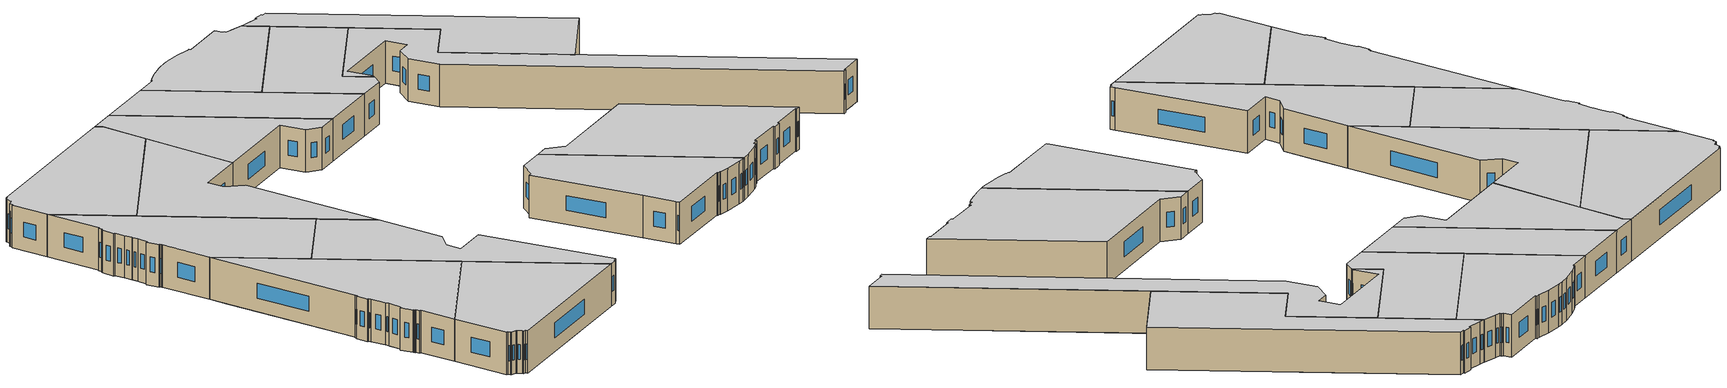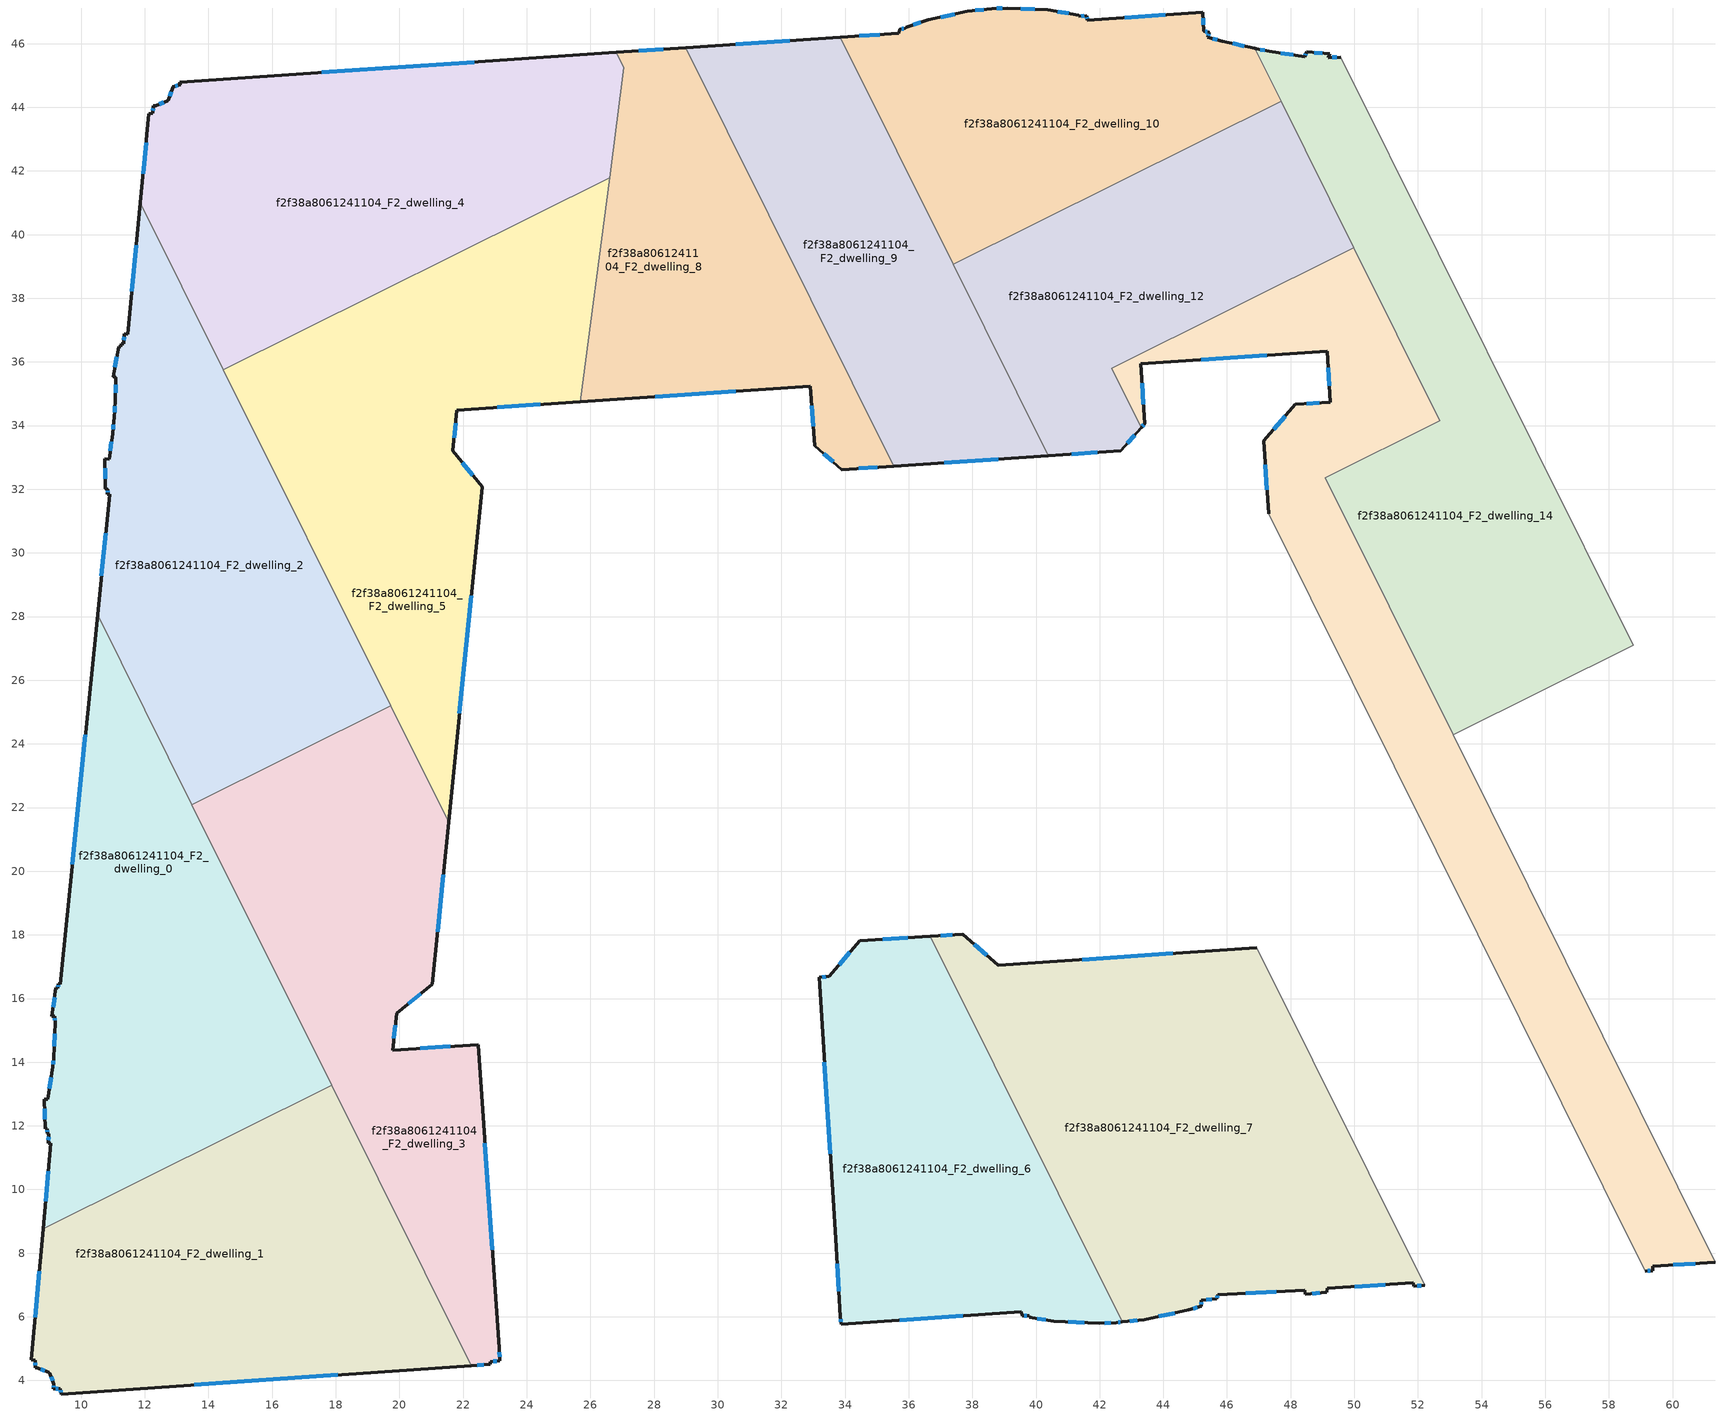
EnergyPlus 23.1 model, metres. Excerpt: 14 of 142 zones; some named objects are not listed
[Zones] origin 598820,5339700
f2f38a8061241104_F2_dwelling_0
 floor to f2f38a8061241104_F1_dwelling_2 (EU_floor_Construction): 11.16,26.76 14.98,19.07 15.69,14.91 9.1,13.79 9.11,13.85 9.14,14.13 9.18,15.26 9.17,15.43 9.08,15.44 9.2,16.33 9.27,16.32 9.29,16.46 9.34,16.45 10.37,26.63 z6
 floor to f2f38a8061241104_F1_dwelling_0 (EU_floor_Construction): 10.52,28.06 11.16,26.76 10.37,26.63 z6
 floor to f2f38a8061241104_F1_dwelling_1 (EU_floor_Construction): 15.69,14.91 16.12,12.4 8.81,8.76 9.05,11.45 8.96,11.45 8.98,11.76 8.93,11.76 8.94,11.9 8.87,11.91 8.84,12.83 8.95,12.83 9.1,13.79 z6
 floor to f2f38a8061241104_F1_dwelling_4 (EU_floor_Construction): 14.98,19.07 15.6,17.84 15.2,17.78 z6
 floor to f2f38a8061241104_F1_dwelling_5 (EU_floor_Construction): 15.6,17.84 17.87,13.27 16.12,12.4 15.2,17.78 z6
 wall outside (EU_wall_Construction): 10.52,28.06 9.34,16.45 9.29,16.46 9.27,16.32 9.2,16.33 9.08,15.44 9.17,15.43 9.18,15.26 9.14,14.13 9.11,13.85 8.95,12.83 8.84,12.83 8.87,11.91 8.94,11.9 8.93,11.76 8.98,11.76 8.96,11.45 9.05,11.45 8.81,8.76 z6:9
 wall to f2f38a8061241104_F2_dwelling_1 (EU_wall_Construction): 8.81,8.76 17.87,13.27 z6:9
 wall to f2f38a8061241104_F2_dwelling_3 (EU_wall_Construction): 17.87,13.27 13.48,22.1 z6:9
 wall to f2f38a8061241104_F2_dwelling_2 (EU_wall_Construction): 13.48,22.1 10.52,28.06 z6:9
 window (EU_Window_Construction): 8.98,11.66 8.97,11.55 / 8.94,11.86 8.93,11.81 / 8.85,12.53 8.86,12.21 / 9.06,13.52 9,13.16 / 9.13,14.04 9.12,13.94 / 9.17,14.89 9.15,14.49 / 9.18,15.38 9.18,15.31 / 9.16,16.04 9.12,15.73 / 9.28,16.42 9.28,16.37 / 10.14,24.29 9.72,20.22 / 8.97,10.57 8.88,9.63 z6.97:8.03
 ceiling to f2f38a8061241104_F3_dwelling_0 (EU_floor_Construction): 17.87,13.27 10.52,28.06 9.34,16.45 9.29,16.46 9.27,16.32 9.2,16.33 9.08,15.44 9.17,15.43 9.18,15.26 9.14,14.13 9.11,13.85 8.95,12.83 8.84,12.83 8.87,11.91 8.94,11.9 8.93,11.76 8.98,11.76 8.96,11.45 9.05,11.45 8.81,8.76 z9
f2f38a8061241104_F2_dwelling_1
 floor to f2f38a8061241104_F1_dwelling_1 (EU_floor_Construction): 16.12,12.4 17.52,4.14 9.37,3.57 9.34,3.74 9.12,3.74 9.14,3.89 9.02,4.22 8.98,4.26 8.61,4.4 8.55,4.4 8.56,4.63 8.43,4.65 8.81,8.76 z6
 floor adiabatic (EU_floor_Construction): 17.87,13.27 22.25,4.46 17.52,4.14 16.12,12.4 z6
 wall outside (EU_wall_Construction): 8.81,8.76 8.43,4.65 8.56,4.63 8.55,4.4 8.61,4.4 8.98,4.26 9.02,4.22 9.14,3.89 9.12,3.74 9.34,3.74 9.37,3.57 22.25,4.46 z6:9
 wall to f2f38a8061241104_F2_dwelling_3 (EU_wall_Construction): 22.25,4.46 17.87,13.27 z6:9
 window (EU_Window_Construction): 9.06,4.11 9.1,4 / 8.73,4.36 8.86,4.3 / 8.56,4.56 8.55,4.47 / 8.68,7.42 8.55,5.98 / 13.55,3.86 18.07,4.17 / 9.35,3.69 9.36,3.63 / 9.2,3.74 9.27,3.74 / 9.14,3.84 9.13,3.79 z6.97:8.03
 ceiling to f2f38a8061241104_F3_dwelling_1 (EU_floor_Construction): 22.25,4.46 17.87,13.27 8.81,8.76 8.43,4.65 8.56,4.63 8.55,4.4 8.61,4.4 8.98,4.26 9.02,4.22 9.14,3.89 9.12,3.74 9.34,3.74 9.37,3.57 z9
f2f38a8061241104_F2_dwelling_10
 floor to f2f38a8061241104_F1_dwelling_9 (EU_floor_Construction): 45.24,46.99 45.27,46.39 45.32,46.38 45.85,43.27 40,40.36 37,39.85 36.19,41.49 35.37,46.3 35.69,46.33 35.72,46.46 35.9,46.48 35.92,46.52 36.61,46.75 37.84,47.01 38.54,47.09 38.61,47.1 39.1,47.12 40.36,47.06 41.35,46.89 41.34,46.85 41.6,46.88 41.6,46.74 z6
 floor to f2f38a8061241104_F1_dwelling_8 (EU_floor_Construction): 35.37,46.3 36.19,41.49 33.84,46.2 z6
 floor to f2f38a8061241104_F1_dwelling_10 (EU_floor_Construction): 40,40.36 37.39,39.07 37,39.85 z6
 floor to f2f38a8061241104_F1_dwelling_12 (EU_floor_Construction): 46.88,45.85 47.7,44.19 45.85,43.27 45.32,46.38 45.44,46.36 45.4,46.2 45.84,46.08 z6
 wall outside (EU_wall_Construction): 46.88,45.85 45.84,46.08 45.4,46.2 45.44,46.36 45.27,46.39 45.24,46.99 41.6,46.74 41.6,46.88 41.34,46.85 41.35,46.89 40.36,47.06 39.1,47.12 38.61,47.1 37.84,47.01 36.61,46.75 35.92,46.52 35.9,46.48 35.72,46.46 35.69,46.33 33.84,46.2 z6:9
 wall to f2f38a8061241104_F2_dwelling_14 (EU_wall_Construction): 47.7,44.19 46.88,45.85 z6:9
 wall to f2f38a8061241104_F2_dwelling_12 (EU_wall_Construction): 37.39,39.07 47.7,44.19 z6:9
 wall to f2f38a8061241104_F2_dwelling_9 (EU_wall_Construction): 33.84,46.2 37.39,39.07 z6:9
 window (EU_Window_Construction): 35.84,46.47 35.78,46.46 / 36.38,46.67 36.14,46.59 / 37.44,46.93 37.01,46.83 / 38.36,47.07 38.09,47.04 / 38.94,47.11 38.77,47.11 / 39.95,47.08 39.51,47.1 / 41.03,46.95 40.68,47.01 / 41.52,46.87 41.43,46.86 / 41.6,46.78 41.6,46.83 / 44.06,46.91 42.78,46.82 / 45.26,46.59 45.25,46.8 / 45.38,46.37 45.32,46.38 / 45.41,46.25 45.43,46.3 / 45.7,46.12 45.55,46.16 / 46.54,45.92 46.18,46 / 35.09,46.29 34.44,46.24 z6.97:8.03
 ceiling to f2f38a8061241104_F3_dwelling_10 (EU_floor_Construction): 47.7,44.19 46.88,45.85 45.84,46.08 45.4,46.2 45.44,46.36 45.27,46.39 45.24,46.99 41.6,46.74 41.6,46.88 41.34,46.85 41.35,46.89 40.36,47.06 39.1,47.12 38.61,47.1 37.84,47.01 36.61,46.75 35.92,46.52 35.9,46.48 35.72,46.46 35.69,46.33 33.84,46.2 37.39,39.07 z9
f2f38a8061241104_F2_dwelling_12
 floor to f2f38a8061241104_F1_dwelling_10 (EU_floor_Construction): 46.16,41.41 46.75,37.97 42.38,35.8 43.3,33.93 42.67,33.21 40.38,33.05 37.39,39.07 40,40.36 z6
 floor to f2f38a8061241104_F1_dwelling_9 (EU_floor_Construction): 45.85,43.27 46.16,41.41 40,40.36 z6
 floor to f2f38a8061241104_F1_dwelling_12 (EU_floor_Construction): 47.7,44.19 49.99,39.59 46.75,37.97 45.85,43.27 z6
 wall outside (EU_wall_Construction): 40.38,33.05 42.67,33.21 43.3,33.93 z6:9
 wall to f2f38a8061241104_F2_dwelling_13 (EU_wall_Construction): 43.3,33.93 42.38,35.8 49.99,39.59 z6:9
 wall to f2f38a8061241104_F2_dwelling_14 (EU_wall_Construction): 49.99,39.59 47.7,44.19 z6:9
 wall to f2f38a8061241104_F2_dwelling_9 (EU_wall_Construction): 37.39,39.07 40.38,33.05 z6:9
 window (EU_Window_Construction): 42.87,33.44 43.1,33.7 / 41.12,33.11 41.93,33.16 z6.97:8.03
 ceiling to f2f38a8061241104_F3_dwelling_12 (EU_floor_Construction): 49.99,39.59 47.7,44.19 37.39,39.07 40.38,33.05 42.67,33.21 43.3,33.93 42.38,35.8 z9
f2f38a8061241104_F2_dwelling_13
 floor to f2f38a8061241104_F1_dwelling_15 (EU_floor_Construction): 53.64,23.2 60.2,10.01 60.6,7.67 59.38,7.59 59.38,7.45 59.14,7.44 54.86,16.06 z6
 floor to f2f38a8061241104_F1_dwelling_10 (EU_floor_Construction): 46.75,37.97 47.05,36.19 43.29,35.94 43.41,34.06 43.3,33.93 42.38,35.8 z6
 floor to f2f38a8061241104_F1_dwelling_18 (EU_floor_Construction): 60.2,10.01 61.34,7.72 60.6,7.67 z6
 floor to f2f38a8061241104_F1_dwelling_14 (EU_floor_Construction): 51.93,35.69 52.69,34.15 49.09,32.36 52.13,26.24 49.97,25.87 47.31,31.24 47.15,33.52 48.15,34.66 49.25,34.73 49.22,35.23 z6
 floor to f2f38a8061241104_F1_dwelling_11 (EU_floor_Construction): 52.13,26.24 53.64,23.2 54.86,16.06 49.97,25.87 z6
 floor to f2f38a8061241104_F1_dwelling_12 (EU_floor_Construction): 49.99,39.59 51.93,35.69 49.22,35.23 49.14,36.33 47.05,36.19 46.75,37.97 z6
 wall outside (EU_wall_Construction): 59.14,7.44 59.38,7.45 59.38,7.59 61.34,7.71 / 43.3,33.93 43.41,34.06 43.29,35.94 49.14,36.33 49.25,34.73 48.15,34.66 47.15,33.52 47.31,31.24 z6:9
 wall to f2f38a8061241104_F2_dwelling_11 (EU_wall_Construction): 47.31,31.24 59.14,7.44 z6:9
 wall to f2f38a8061241104_F2_dwelling_14 (EU_wall_Construction): 53.1,24.29 49.09,32.36 52.69,34.15 49.99,39.59 z6:9
 wall to f2f38a8061241104_F2_dwelling_15 (EU_wall_Construction): 61.34,7.71 53.1,24.29 z6:9
 window (EU_Window_Construction): 60.02,7.63 60.71,7.67 / 59.22,7.44 59.3,7.45 / 47.2,32.78 47.26,31.98 / 47.83,34.29 47.48,33.89 / 48.89,34.71 48.51,34.69 / 49.18,35.81 49.22,35.25 / 45.19,36.07 47.24,36.2 / 43.37,34.67 43.33,35.33 / 43.34,33.98 43.38,34.02 z6.97:8.03
 ceiling to f2f38a8061241104_F3_dwelling_13 (EU_floor_Construction): 61.34,7.71 49.09,32.36 52.69,34.15 49.99,39.59 42.38,35.8 43.3,33.93 43.41,34.06 43.29,35.94 49.14,36.33 49.25,34.73 48.15,34.66 47.15,33.52 47.31,31.24 59.14,7.44 59.38,7.45 59.38,7.59 z9
f2f38a8061241104_F2_dwelling_14
 floor to f2f38a8061241104_F1_dwelling_14 (EU_floor_Construction): 54.3,36.09 56.53,31.59 57.32,26.97 53.12,26.26 53.1,26.4 52.13,26.24 49.09,32.36 52.69,34.15 51.93,35.69 z6
 floor to f2f38a8061241104_F1_dwelling_11 (EU_floor_Construction): 53.1,26.4 53.12,26.26 53.43,24.45 53.1,24.29 52.13,26.24 z6
 floor to f2f38a8061241104_F1_dwelling_12 (EU_floor_Construction): 49.58,45.58 54.3,36.09 51.93,35.69 46.88,45.85 46.91,45.84 47.32,45.76 48.44,45.59 48.5,45.74 49.23,45.68 49.18,45.56 z6
 floor to f2f38a8061241104_F1_dwelling_15 (EU_floor_Construction): 57.32,26.97 57.41,26.43 53.43,24.45 53.12,26.26 z6
 floor to f2f38a8061241104_F1_dwelling_17 (EU_floor_Construction): 58.57,27.5 58.77,27.1 57.41,26.43 57.27,27.28 z6
 floor to f2f38a8061241104_F1_dwelling_16 (EU_floor_Construction): 56.53,31.59 58.57,27.5 57.27,27.28 z6
 wall outside (EU_wall_Construction): 49.58,45.58 49.18,45.56 49.23,45.68 48.5,45.74 48.44,45.59 47.32,45.76 46.91,45.84 46.88,45.85 z6:9
 wall to f2f38a8061241104_F2_dwelling_15 (EU_wall_Construction): 53.1,24.29 58.77,27.1 z6:9
 wall to f2f38a8061241104_F2_dwelling_16 (EU_wall_Construction): 58.77,27.1 49.58,45.58 z6:9
 window (EU_Window_Construction): 47.19,45.79 47.05,45.81 / 48.08,45.64 47.69,45.71 / 48.48,45.69 48.46,45.64 / 48.99,45.7 48.74,45.72 / 49.45,45.57 49.31,45.57 z6.97:8.03
 ceiling to f2f38a8061241104_F3_dwelling_14 (EU_floor_Construction): 58.77,27.1 49.58,45.58 49.18,45.56 49.23,45.68 48.5,45.74 48.44,45.59 47.32,45.76 46.91,45.84 46.88,45.85 52.69,34.15 49.09,32.36 53.1,24.29 z9
f2f38a8061241104_F2_dwelling_2
 floor to f2f38a8061241104_F1_dwelling_0 (EU_floor_Construction): 11.86,41 17.33,29.99 17.69,27.88 11.16,26.76 10.52,28.06 10.9,31.84 10.83,31.85 10.83,32.01 10.76,32.01 10.75,32.96 10.88,32.95 10.99,33.75 11.04,34.23 11.07,34.79 11.09,35.52 11,35.53 11.19,36.47 11.24,36.47 11.25,36.57 11.33,36.57 11.36,36.88 11.47,36.88 z6
 floor to f2f38a8061241104_F1_dwelling_2 (EU_floor_Construction): 17.69,27.88 18.27,24.48 13.48,22.1 11.16,26.76 z6
 floor to f2f38a8061241104_F1_dwelling_4 (EU_floor_Construction): 17.33,29.99 19.72,25.2 18.27,24.48 z6
 wall outside (EU_wall_Construction): 11.86,41 11.47,36.88 11.36,36.88 11.33,36.57 11.25,36.57 11.24,36.47 11.19,36.47 11,35.53 11.09,35.52 11.07,34.79 11.04,34.23 11.03,34.15 10.99,33.75 10.88,32.95 10.75,32.96 10.76,32.01 10.83,32.01 10.83,31.85 10.9,31.84 10.52,28.06 z6:9
 wall to f2f38a8061241104_F2_dwelling_3 (EU_wall_Construction): 13.48,22.09 19.72,25.2 z6:9
 wall to f2f38a8061241104_F2_dwelling_5 (EU_wall_Construction): 19.72,25.2 14.47,35.75 z6:9
 wall to f2f38a8061241104_F2_dwelling_4 (EU_wall_Construction): 14.47,35.75 11.86,41 z6:9
 window (EU_Window_Construction): 10.83,31.95 10.83,31.9 / 10.75,32.66 10.76,32.32 / 10.95,33.49 10.91,33.21 / 11.02,34.02 11,33.88 / 11.06,34.61 11.05,34.41 / 11.09,35.28 11.08,35.03 / 11.13,36.16 11.06,35.83 / 11.35,36.78 11.34,36.67 / 11.73,39.66 11.6,38.21 / 10.77,30.61 10.64,29.29 z6.97:8.03
 ceiling to f2f38a8061241104_F3_dwelling_2 (EU_floor_Construction): 19.72,25.2 11.86,41 11.47,36.88 11.36,36.88 11.33,36.57 11.25,36.57 11.24,36.47 11.19,36.47 11,35.53 11.09,35.52 11.07,34.79 11.04,34.23 11.03,34.15 10.99,33.75 10.88,32.95 10.75,32.96 10.76,32.01 10.83,32.01 10.83,31.85 10.9,31.84 10.52,28.06 13.48,22.09 z9
f2f38a8061241104_F2_dwelling_3
 floor to f2f38a8061241104_F1_dwelling_5 (EU_floor_Construction): 21.27,18.8 21.03,16.46 19.91,15.54 19.79,14.37 22.47,14.55 23.13,5.01 23.15,4.62 22.85,4.59 22.85,4.5 22.25,4.46 15.6,17.84 z6
 floor to f2f38a8061241104_F1_dwelling_4 (EU_floor_Construction): 19.72,25.2 21.54,21.53 21.27,18.8 15.6,17.84 14.98,19.07 14.62,21.2 18.71,21.89 18.27,24.48 z6
 floor to f2f38a8061241104_F1_dwelling_2 (EU_floor_Construction): 18.27,24.48 18.71,21.89 14.62,21.2 14.98,19.07 13.48,22.1 z6
 wall outside (EU_wall_Construction): 22.25,4.46 22.85,4.5 22.85,4.59 23.15,4.62 23.13,5.01 22.47,14.55 19.79,14.37 19.91,15.54 21.03,16.46 21.54,21.53 z6:9
 wall to f2f38a8061241104_F2_dwelling_5 (EU_wall_Construction): 21.54,21.53 19.72,25.2 z6:9
 window (EU_Window_Construction): 22.44,4.48 22.65,4.49 / 21.2,18.1 21.38,19.88 / 20.27,15.83 20.67,16.16 / 19.83,14.75 19.87,15.16 / 21.6,14.49 20.66,14.43 / 22.92,8.11 22.69,11.45 / 23.15,4.75 23.14,4.88 / 22.95,4.6 23.06,4.61 z6.97:8.03
 ceiling to f2f38a8061241104_F3_dwelling_3 (EU_floor_Construction): 23.15,4.62 23.13,5.01 22.47,14.55 19.79,14.37 19.91,15.54 21.03,16.46 21.54,21.53 19.72,25.2 13.48,22.09 22.25,4.46 22.85,4.5 22.85,4.59 z9
f2f38a8061241104_F2_dwelling_4
 floor to f2f38a8061241104_F1_dwelling_3 (EU_floor_Construction): 21.96,45.39 22.89,39.94 16.21,36.61 14.8,44.91 z6
 floor to f2f38a8061241104_F1_dwelling_0 (EU_floor_Construction): 14.8,44.91 16.21,36.61 14.47,35.75 11.86,41 12.13,43.8 12.25,43.82 12.26,44.05 12.34,44.04 12.72,44.2 12.73,44.21 12.83,44.48 12.89,44.61 12.88,44.65 13.11,44.7 13.1,44.79 z6
 floor to f2f38a8061241104_F1_dwelling_6 (EU_floor_Construction): 26.81,45.72 27.05,45.24 26.6,41.78 22.89,39.94 21.96,45.39 z6
 wall outside (EU_wall_Construction): 26.81,45.72 13.1,44.79 13.11,44.7 12.88,44.65 12.89,44.61 12.73,44.21 12.72,44.2 12.34,44.04 12.26,44.05 12.25,43.82 12.13,43.8 11.86,41 z6:9
 wall to f2f38a8061241104_F2_dwelling_8 (EU_wall_Construction): 26.6,41.78 27.05,45.24 26.81,45.72 z6:9
 wall to f2f38a8061241104_F2_dwelling_5 (EU_wall_Construction): 14.47,35.75 26.6,41.78 z6:9
 window (EU_Window_Construction): 12.04,42.89 11.95,41.91 / 12.26,43.97 12.25,43.89 / 12.59,44.15 12.46,44.1 / 12.83,44.48 12.78,44.34 / 13.04,44.69 12.96,44.67 / 22.36,45.42 17.55,45.1 z6.97:8.03
 ceiling to f2f38a8061241104_F3_dwelling_4 (EU_floor_Construction): 26.6,41.78 27.05,45.24 26.81,45.72 13.1,44.79 13.11,44.7 12.88,44.65 12.89,44.61 12.73,44.21 12.72,44.2 12.34,44.04 12.26,44.05 12.25,43.82 12.13,43.8 11.86,41 14.47,35.75 z9
f2f38a8061241104_F2_dwelling_5
 floor to f2f38a8061241104_F1_dwelling_4 (EU_floor_Construction): 21.7,33.18 22.6,32.08 21.54,21.53 17.33,30 16.93,32.37 z6
 floor to f2f38a8061241104_F1_dwelling_3 (EU_floor_Construction): 22.89,39.94 23.79,34.62 21.81,34.49 21.68,33.2 21.7,33.18 16.93,32.37 16.21,36.61 z6
 floor to f2f38a8061241104_F1_dwelling_0 (EU_floor_Construction): 16.21,36.61 17.33,30 14.47,35.75 z6
 floor to f2f38a8061241104_F1_dwelling_6 (EU_floor_Construction): 26.6,41.78 25.69,34.75 23.79,34.62 22.89,39.94 z6
 wall outside (EU_wall_Construction): 21.54,21.53 22.6,32.08 21.68,33.2 21.81,34.49 25.69,34.75 z6:9
 wall to f2f38a8061241104_F2_dwelling_8 (EU_wall_Construction): 25.69,34.75 26.6,41.78 z6:9
 window (EU_Window_Construction): 21.72,33.62 21.77,34.07 / 22.3,32.45 21.98,32.84 / 21.89,24.96 22.26,28.65 / 23.07,34.57 24.43,34.66 z6.97:8.03
 ceiling to f2f38a8061241104_F3_dwelling_5 (EU_floor_Construction): 21.54,21.53 22.6,32.08 21.68,33.2 21.81,34.49 25.69,34.75 26.6,41.78 14.47,35.75 z9
f2f38a8061241104_F2_dwelling_6
 floor to f2f38a8061241104_F1_dwelling_7 (EU_floor_Construction): 36.68,17.96 42.71,5.84 42.52,5.82 41.98,5.79 40.56,5.86 39.8,5.98 39.78,6.04 39.56,6.04 39.54,6.15 33.88,5.76 33.85,6.01 33.7,8.46 33.19,16.67 33.5,16.69 34.47,17.81 z6
 wall outside (EU_wall_Construction): 36.68,17.96 34.47,17.81 33.5,16.69 33.19,16.67 33.7,8.46 33.85,6.01 33.88,5.76 39.54,6.15 39.56,6.04 39.78,6.04 39.8,5.98 40.56,5.86 41.98,5.79 42.52,5.82 42.71,5.84 z6:9
 wall to f2f38a8061241104_F2_dwelling_7 (EU_wall_Construction): 42.71,5.84 36.68,17.96 z6:9
 window (EU_Window_Construction): 39.63,6.04 39.71,6.04 / 35.72,5.89 37.7,6.03 / 33.86,5.93 33.87,5.84 / 33.75,7.66 33.8,6.8 / 33.35,14 33.53,11.12 / 33.4,16.68 33.29,16.67 / 34.15,17.45 33.81,17.05 / 35.96,17.91 35.19,17.86 / 42.58,5.82 42.65,5.83 / 42.16,5.8 42.34,5.81 / 41.02,5.84 41.52,5.82 / 40.04,5.94 40.31,5.9 z6.97:8.03
 ceiling to f2f38a8061241104_F3_dwelling_6 (EU_floor_Construction): 42.71,5.84 36.68,17.96 34.47,17.81 33.5,16.69 33.19,16.67 33.7,8.46 33.85,6.01 33.88,5.76 39.54,6.15 39.56,6.04 39.78,6.04 39.8,5.98 40.56,5.86 41.98,5.79 42.52,5.82 z9
f2f38a8061241104_F2_dwelling_7
 floor to f2f38a8061241104_F1_dwelling_13 (EU_floor_Construction): 48.34,14.77 52.22,6.98 51.87,6.97 51.84,7.07 49.14,6.89 49.14,6.76 48.85,6.74 47.51,14.63 z6
 floor to f2f38a8061241104_F1_dwelling_11 (EU_floor_Construction): 47.04,17.39 48.34,14.77 47.51,14.63 z6
 floor to f2f38a8061241104_F1_dwelling_7 (EU_floor_Construction): 47.04,17.39 48.85,6.74 48.46,6.71 48.44,6.83 45.7,6.7 45.68,6.56 45.2,6.52 45.2,6.34 44.81,6.22 43.41,5.91 42.71,5.84 36.68,17.96 37.69,18.03 38.81,17.04 46.94,17.59 z6
 wall outside (EU_wall_Construction): 42.71,5.84 43.41,5.91 44.81,6.22 45.2,6.34 45.2,6.52 45.68,6.56 45.7,6.7 48.44,6.83 48.46,6.71 49.14,6.76 49.14,6.89 51.84,7.07 51.87,6.97 52.22,6.98 / 46.94,17.59 38.81,17.04 37.69,18.03 36.68,17.96 z6:9
 wall to f2f38a8061241104_F2_dwelling_11 (EU_wall_Construction): 52.22,6.98 46.94,17.59 z6:9
 window (EU_Window_Construction): 42.94,5.86 43.18,5.89 / 37.37,18 37.01,17.98 / 38.45,17.36 38.06,17.71 / 44.3,17.42 41.45,17.22 / 51.98,6.97 52.1,6.98 / 50.02,6.95 50.97,7.01 / 48.68,6.73 48.92,6.75 / 46.59,6.74 47.55,6.79 / 45.69,6.61 45.7,6.65 / 45.35,6.53 45.52,6.55 / 45.2,6.4 45.2,6.46 / 44.93,6.26 45.07,6.3 / 43.86,6.01 44.35,6.12 z6.97:8.03
 ceiling to f2f38a8061241104_F3_dwelling_7 (EU_floor_Construction): 52.22,6.98 46.94,17.59 38.81,17.04 37.69,18.03 36.68,17.96 42.71,5.84 43.41,5.91 44.81,6.22 45.2,6.34 45.2,6.52 45.68,6.56 45.7,6.7 48.44,6.83 48.46,6.71 49.14,6.76 49.14,6.89 51.84,7.07 51.87,6.97 z9
f2f38a8061241104_F2_dwelling_8
 floor to f2f38a8061241104_F1_dwelling_6 (EU_floor_Construction): 29,45.87 30.26,43.34 29.6,39.9 30.42,35.07 25.69,34.75 27.05,45.24 26.81,45.72 z6
 floor to f2f38a8061241104_F1_dwelling_8 (EU_floor_Construction): 30.26,43.34 35.54,32.73 33.9,32.62 33.05,33.36 32.91,35.24 30.42,35.07 29.6,39.9 z6
 wall outside (EU_wall_Construction): 29,45.87 26.81,45.72 / 25.69,34.75 32.91,35.24 33.05,33.36 33.9,32.62 35.54,32.73 z6:9
 wall to f2f38a8061241104_F2_dwelling_9 (EU_wall_Construction): 35.54,32.73 29,45.87 z6:9
 window (EU_Window_Construction): 28.29,45.82 27.52,45.77 / 34.43,32.65 35,32.69 / 33.32,33.12 33.62,32.86 / 32.96,34.63 33,33.97 / 28.03,34.91 30.57,35.08 z6.97:8.03
 ceiling to f2f38a8061241104_F3_dwelling_8 (EU_floor_Construction): 35.54,32.73 29,45.87 26.81,45.72 27.05,45.24 25.69,34.75 32.91,35.24 33.05,33.36 33.9,32.62 z9
f2f38a8061241104_F2_dwelling_9
 floor to f2f38a8061241104_F1_dwelling_8 (EU_floor_Construction): 33.84,46.2 36.19,41.49 37.65,32.87 35.54,32.73 30.26,43.34 30.76,45.99 z6
 floor to f2f38a8061241104_F1_dwelling_10 (EU_floor_Construction): 37,39.85 40.38,33.05 37.65,32.87 36.48,39.76 z6
 floor to f2f38a8061241104_F1_dwelling_9 (EU_floor_Construction): 36.19,41.49 37,39.85 36.48,39.76 z6
 floor to f2f38a8061241104_F1_dwelling_6 (EU_floor_Construction): 30.76,45.99 30.26,43.34 29,45.87 z6
 wall outside (EU_wall_Construction): 35.54,32.73 40.38,33.05 / 33.84,46.2 29,45.87 z6:9
 window (EU_Window_Construction): 37.11,32.83 38.81,32.95 / 32.27,46.09 30.57,45.98 z6.97:8.03
 ceiling to f2f38a8061241104_F3_dwelling_9 (EU_floor_Construction): 40.38,33.05 33.84,46.2 29,45.87 35.54,32.73 z9
[Building]
EU S2 Campaign: North Axis=0; Terrain=City; Solar Distribution=FullExterior
[Site:Location]
Vienna: Latitude=48; Longitude=16.5; Time Zone=1; Elevation=183
[SizingPeriod:WeatherFileDays]
AnnualSizingPeriod: Begin Month=1; Begin Day of Month=1; End Month=12; End Day of Month=31; Day of Week for Start Day=Monday; Use Weather File Daylight Saving Period=No; Use Weather File Rain and Snow Indicators=No
[MATERIAL]
EU_InternalMass_Material: Roughness=MediumRough; Thickness=0.1; Conductivity=1; Density=1800; Specific Heat=900; Thermal Absorptance=0.9; Solar Absorptance=0.7; Visible Absorptance=0.7
[MATERIAL:NOMASS] Roughness=MediumRough; Thermal Absorptance=0.9; Solar Absorptance=0.7; Visible Absorptance=0.7
Name | Thermal Resistance
EU_wall_NoMass | 0.564444
EU_floor_NoMass | 1.12889
[WINDOWMATERIAL:SIMPLEGLAZINGSYSTEM]
EU_Window_SimpleGlazing: UFactor=2.0374; Solar Heat Gain Coefficient=0.65; Visible Transmittance=0.65
[CONSTRUCTION]
EU_wall_Construction: EU_wall_NoMass
EU_floor_Construction: EU_floor_NoMass
EU_Window_Construction: EU_Window_SimpleGlazing
EU_InternalMass_Construction: EU_InternalMass_Material
[ZONE] Type=1; Multiplier=1; Ceiling Height=autocalculate; Floor Area=autocalculate; Part of Total Floor Area=Yes
Name | Volume
f2f38a8061241104_F2_dwelling_0 | 256.46
f2f38a8061241104_F2_dwelling_1 | 256.455
f2f38a8061241104_F2_dwelling_10 | 196.417
f2f38a8061241104_F2_dwelling_12 | 196.399
f2f38a8061241104_F2_dwelling_13 | 260.265
f2f38a8061241104_F2_dwelling_14 | 256.134
f2f38a8061241104_F2_dwelling_2 | 256.425
f2f38a8061241104_F2_dwelling_3 | 256.439
f2f38a8061241104_F2_dwelling_4 | 287.402
f2f38a8061241104_F2_dwelling_5 | 287.377
f2f38a8061241104_F2_dwelling_6 | 219.726
f2f38a8061241104_F2_dwelling_7 | 325.854
f2f38a8061241104_F2_dwelling_8 | 185.098
f2f38a8061241104_F2_dwelling_9 | 197.536
[INTERNALMASS] Construction=EU_InternalMass_Construction
Name | Zone or ZoneList | Surface Area
f2f38a8061241104_F2_dwelling_0_EU_InternalMass | f2f38a8061241104_F2_dwelling_0 | 85.4842
f2f38a8061241104_F2_dwelling_1_EU_InternalMass | f2f38a8061241104_F2_dwelling_1 | 85.487
f2f38a8061241104_F2_dwelling_2_EU_InternalMass | f2f38a8061241104_F2_dwelling_2 | 85.4736
f2f38a8061241104_F2_dwelling_3_EU_InternalMass | f2f38a8061241104_F2_dwelling_3 | 85.4795
f2f38a8061241104_F2_dwelling_4_EU_InternalMass | f2f38a8061241104_F2_dwelling_4 | 95.8028
f2f38a8061241104_F2_dwelling_5_EU_InternalMass | f2f38a8061241104_F2_dwelling_5 | 95.7906
f2f38a8061241104_F2_dwelling_6_EU_InternalMass | f2f38a8061241104_F2_dwelling_6 | 73.2416
f2f38a8061241104_F2_dwelling_7_EU_InternalMass | f2f38a8061241104_F2_dwelling_7 | 108.622
f2f38a8061241104_F2_dwelling_8_EU_InternalMass | f2f38a8061241104_F2_dwelling_8 | 61.705
f2f38a8061241104_F2_dwelling_9_EU_InternalMass | f2f38a8061241104_F2_dwelling_9 | 65.8408
f2f38a8061241104_F2_dwelling_10_EU_InternalMass | f2f38a8061241104_F2_dwelling_10 | 65.4724
f2f38a8061241104_F2_dwelling_12_EU_InternalMass | f2f38a8061241104_F2_dwelling_12 | 65.4661
f2f38a8061241104_F2_dwelling_13_EU_InternalMass | f2f38a8061241104_F2_dwelling_13 | 86.7648
f2f38a8061241104_F2_dwelling_14_EU_InternalMass | f2f38a8061241104_F2_dwelling_14 | 85.3781
[OTHEREQUIPMENT] Fuel Type=Electricity; Design Level Calculation Method=Watts/Area; Power per Zone Floor Area=1; Fraction Latent=0; Fraction Radiant=0; Fraction Lost=0; Carbon Dioxide Generation Rate=0; EndUse Subcategory=EU_Step8_InternalGains
Name | Zone or ZoneList or Space or SpaceList | Schedule
EU_Step8_InternalGain_f2f38a8061241104_F2_dwelling_0_f000 | f2f38a8061241104_F2_dwelling_0 | EU_Step8_GainSchedule_f2f38a8061241104_F2_dwelling_0_f000
EU_Step8_InternalGain_f2f38a8061241104_F2_dwelling_1_f000 | f2f38a8061241104_F2_dwelling_1 | EU_Step8_GainSchedule_f2f38a8061241104_F2_dwelling_1_f000
EU_Step8_InternalGain_f2f38a8061241104_F2_dwelling_2_f000 | f2f38a8061241104_F2_dwelling_2 | EU_Step8_GainSchedule_f2f38a8061241104_F2_dwelling_2_f000
EU_Step8_InternalGain_f2f38a8061241104_F2_dwelling_3_f000 | f2f38a8061241104_F2_dwelling_3 | EU_Step8_GainSchedule_f2f38a8061241104_F2_dwelling_3_f000
EU_Step8_InternalGain_f2f38a8061241104_F2_dwelling_4_f000 | f2f38a8061241104_F2_dwelling_4 | EU_Step8_GainSchedule_f2f38a8061241104_F2_dwelling_4_f000
EU_Step8_InternalGain_f2f38a8061241104_F2_dwelling_5_f000 | f2f38a8061241104_F2_dwelling_5 | EU_Step8_GainSchedule_f2f38a8061241104_F2_dwelling_5_f000
EU_Step8_InternalGain_f2f38a8061241104_F2_dwelling_6_f000 | f2f38a8061241104_F2_dwelling_6 | EU_Step8_GainSchedule_f2f38a8061241104_F2_dwelling_6_f000
EU_Step8_InternalGain_f2f38a8061241104_F2_dwelling_7_f000 | f2f38a8061241104_F2_dwelling_7 | EU_Step8_GainSchedule_f2f38a8061241104_F2_dwelling_7_f000
EU_Step8_InternalGain_f2f38a8061241104_F2_dwelling_8_f000 | f2f38a8061241104_F2_dwelling_8 | EU_Step8_GainSchedule_f2f38a8061241104_F2_dwelling_8_f000
EU_Step8_InternalGain_f2f38a8061241104_F2_dwelling_9_f000 | f2f38a8061241104_F2_dwelling_9 | EU_Step8_GainSchedule_f2f38a8061241104_F2_dwelling_9_f000
EU_Step8_InternalGain_f2f38a8061241104_F2_dwelling_10_f000 | f2f38a8061241104_F2_dwelling_10 | EU_Step8_GainSchedule_f2f38a8061241104_F2_dwelling_10_f000
EU_Step8_InternalGain_f2f38a8061241104_F2_dwelling_12_f000 | f2f38a8061241104_F2_dwelling_12 | EU_Step8_GainSchedule_f2f38a8061241104_F2_dwelling_12_f000
EU_Step8_InternalGain_f2f38a8061241104_F2_dwelling_13_f000 | f2f38a8061241104_F2_dwelling_13 | EU_Step8_GainSchedule_f2f38a8061241104_F2_dwelling_13_f000
EU_Step8_InternalGain_f2f38a8061241104_F2_dwelling_14_f000 | f2f38a8061241104_F2_dwelling_14 | EU_Step8_GainSchedule_f2f38a8061241104_F2_dwelling_14_f000
[ZONEVENTILATION:DESIGNFLOWRATE] Schedule=EU_AlwaysOn; Design Flow Rate Calculation Method=AirChanges/Hour; Air Changes per Hour=0.531496; Ventilation Type=Natural; Fan Pressure Rise=0; Fan Total Efficiency=1; Constant Term Coefficient=1; Temperature Term Coefficient=0; Velocity Term Coefficient=0; Velocity Squared Term Coefficient=0; Minimum Indoor Temperature=-100; Maximum Indoor Temperature=100; Delta Temperature=-100; Minimum Outdoor Temperature=-100; Maximum Outdoor Temperature=100; Maximum Wind Speed=40
Name | Zone or ZoneList or Space or SpaceList
EU_ConstantAir_f2f38a8061241104_F2_dwelling_0 | f2f38a8061241104_F2_dwelling_0
EU_ConstantAir_f2f38a8061241104_F2_dwelling_1 | f2f38a8061241104_F2_dwelling_1
EU_ConstantAir_f2f38a8061241104_F2_dwelling_2 | f2f38a8061241104_F2_dwelling_2
EU_ConstantAir_f2f38a8061241104_F2_dwelling_3 | f2f38a8061241104_F2_dwelling_3
EU_ConstantAir_f2f38a8061241104_F2_dwelling_4 | f2f38a8061241104_F2_dwelling_4
EU_ConstantAir_f2f38a8061241104_F2_dwelling_5 | f2f38a8061241104_F2_dwelling_5
EU_ConstantAir_f2f38a8061241104_F2_dwelling_6 | f2f38a8061241104_F2_dwelling_6
EU_ConstantAir_f2f38a8061241104_F2_dwelling_7 | f2f38a8061241104_F2_dwelling_7
EU_ConstantAir_f2f38a8061241104_F2_dwelling_8 | f2f38a8061241104_F2_dwelling_8
EU_ConstantAir_f2f38a8061241104_F2_dwelling_9 | f2f38a8061241104_F2_dwelling_9
EU_ConstantAir_f2f38a8061241104_F2_dwelling_10 | f2f38a8061241104_F2_dwelling_10
EU_ConstantAir_f2f38a8061241104_F2_dwelling_12 | f2f38a8061241104_F2_dwelling_12
EU_ConstantAir_f2f38a8061241104_F2_dwelling_13 | f2f38a8061241104_F2_dwelling_13
EU_ConstantAir_f2f38a8061241104_F2_dwelling_14 | f2f38a8061241104_F2_dwelling_14
[HVACTEMPLATE:ZONE:IDEALLOADSAIRSYSTEM] System Availability Schedule=EU_AlwaysOn; Maximum Heating Supply Air Temperature=50; Minimum Cooling Supply Air Temperature=13; Maximum Heating Supply Air Humidity Ratio=0.0156; Minimum Cooling Supply Air Humidity Ratio=0.0077; Heating Limit=NoLimit; Cooling Limit=NoLimit; Heating Availability Schedule=EU_AlwaysOn; Cooling Availability Schedule=EU_CoolingOff; Dehumidification Control Type=ConstantSensibleHeatRatio; Cooling Sensible Heat Ratio=0.7; Dehumidification Setpoint=60; Humidification Control Type=None; Humidification Setpoint=30; Outdoor Air Method=None; Outdoor Air Flow Rate per Person=0.00944; Outdoor Air Flow Rate per Zone Floor Area=0; Outdoor Air Flow Rate per Zone=0; Demand Controlled Ventilation Type=None; Outdoor Air Economizer Type=NoEconomizer; Heat Recovery Type=None; Sensible Heat Recovery Effectiveness=0.7; Latent Heat Recovery Effectiveness=0.65
Name | Template Thermostat
f2f38a8061241104_F2_dwelling_0 | EU_HeatOnly_f2f38a8061241104_F2_dwelling_0
f2f38a8061241104_F2_dwelling_1 | EU_HeatOnly_f2f38a8061241104_F2_dwelling_1
f2f38a8061241104_F2_dwelling_2 | EU_HeatOnly_f2f38a8061241104_F2_dwelling_2
f2f38a8061241104_F2_dwelling_3 | EU_HeatOnly_f2f38a8061241104_F2_dwelling_3
f2f38a8061241104_F2_dwelling_4 | EU_HeatOnly_f2f38a8061241104_F2_dwelling_4
f2f38a8061241104_F2_dwelling_5 | EU_HeatOnly_f2f38a8061241104_F2_dwelling_5
f2f38a8061241104_F2_dwelling_6 | EU_HeatOnly_f2f38a8061241104_F2_dwelling_6
f2f38a8061241104_F2_dwelling_7 | EU_HeatOnly_f2f38a8061241104_F2_dwelling_7
f2f38a8061241104_F2_dwelling_8 | EU_HeatOnly_f2f38a8061241104_F2_dwelling_8
f2f38a8061241104_F2_dwelling_9 | EU_HeatOnly_f2f38a8061241104_F2_dwelling_9
f2f38a8061241104_F2_dwelling_10 | EU_HeatOnly_f2f38a8061241104_F2_dwelling_10
f2f38a8061241104_F2_dwelling_12 | EU_HeatOnly_f2f38a8061241104_F2_dwelling_12
f2f38a8061241104_F2_dwelling_13 | EU_HeatOnly_f2f38a8061241104_F2_dwelling_13
f2f38a8061241104_F2_dwelling_14 | EU_HeatOnly_f2f38a8061241104_F2_dwelling_14
[SIZING:ZONE] Zone Cooling Design Supply Air Temperature Input Method=SupplyAirTemperature; Zone Cooling Design Supply Air Temperature=13; Zone Heating Design Supply Air Temperature Input Method=SupplyAirTemperature; Zone Heating Design Supply Air Temperature=50; Zone Cooling Design Supply Air Humidity Ratio=0.008; Zone Heating Design Supply Air Humidity Ratio=0.008; Cooling Design Air Flow Method=DesignDay; Cooling Design Air Flow Rate=0; Cooling Minimum Air Flow per Zone Floor Area=0.000762; Cooling Minimum Air Flow=0; Cooling Minimum Air Flow Fraction=0.2; Heating Design Air Flow Method=DesignDay; Heating Design Air Flow Rate=0; Heating Maximum Air Flow per Zone Floor Area=0.002032; Heating Maximum Air Flow=0.141576; Heating Maximum Air Flow Fraction=0.3; Account for Dedicated Outdoor Air System=No; Dedicated Outdoor Air System Control Strategy=NeutralSupplyAir; Dedicated Outdoor Air Low Setpoint Temperature for Design=autosize; Dedicated Outdoor Air High Setpoint Temperature for Design=autosize; Zone Load Sizing Method=Sensible Load Only No Latent Load; Zone Latent Cooling Design Supply Air Humidity Ratio Input Method=HumidityRatioDifference; Zone Cooling Design Supply Air Humidity Ratio Difference=0.005; Zone Latent Heating Design Supply Air Humidity Ratio Input Method=HumidityRatioDifference; Zone Humidification Design Supply Air Humidity Ratio Difference=0.005
f2f38a8061241104_F2_dwelling_0; f2f38a8061241104_F2_dwelling_1; f2f38a8061241104_F2_dwelling_2; f2f38a8061241104_F2_dwelling_3; f2f38a8061241104_F2_dwelling_4; f2f38a8061241104_F2_dwelling_5; f2f38a8061241104_F2_dwelling_6; f2f38a8061241104_F2_dwelling_7; f2f38a8061241104_F2_dwelling_8; f2f38a8061241104_F2_dwelling_9; f2f38a8061241104_F2_dwelling_10; f2f38a8061241104_F2_dwelling_12; f2f38a8061241104_F2_dwelling_13; f2f38a8061241104_F2_dwelling_14
[SCHEDULE:CONSTANT]
Name | Hourly Value
EU_AlwaysOn | 1
EU_CoolingOff | 0
[SCHEDULE:FILE] Column Number=1; Rows to Skip at Top=0; Number of Hours of Data=8760; Column Separator=Comma; Interpolate to Timestep=No; Minutes per Item=60; Adjust Schedule for Daylight Savings=Yes
Name | File
EU_Step8_GainSchedule_f2f38a8061241104_F2_dwelling_0_f000 | ../../schedules/f2f38a8061241104/f2f38a8061241104_F2_dwelling_0_f000_gain.csv
EU_Step8_GainSchedule_f2f38a8061241104_F2_dwelling_1_f000 | ../../schedules/f2f38a8061241104/f2f38a8061241104_F2_dwelling_1_f000_gain.csv
EU_Step8_GainSchedule_f2f38a8061241104_F2_dwelling_2_f000 | ../../schedules/f2f38a8061241104/f2f38a8061241104_F2_dwelling_2_f000_gain.csv
EU_Step8_GainSchedule_f2f38a8061241104_F2_dwelling_3_f000 | ../../schedules/f2f38a8061241104/f2f38a8061241104_F2_dwelling_3_f000_gain.csv
EU_Step8_GainSchedule_f2f38a8061241104_F2_dwelling_4_f000 | ../../schedules/f2f38a8061241104/f2f38a8061241104_F2_dwelling_4_f000_gain.csv
EU_Step8_GainSchedule_f2f38a8061241104_F2_dwelling_5_f000 | ../../schedules/f2f38a8061241104/f2f38a8061241104_F2_dwelling_5_f000_gain.csv
EU_Step8_GainSchedule_f2f38a8061241104_F2_dwelling_6_f000 | ../../schedules/f2f38a8061241104/f2f38a8061241104_F2_dwelling_6_f000_gain.csv
EU_Step8_GainSchedule_f2f38a8061241104_F2_dwelling_7_f000 | ../../schedules/f2f38a8061241104/f2f38a8061241104_F2_dwelling_7_f000_gain.csv
EU_Step8_GainSchedule_f2f38a8061241104_F2_dwelling_8_f000 | ../../schedules/f2f38a8061241104/f2f38a8061241104_F2_dwelling_8_f000_gain.csv
EU_Step8_GainSchedule_f2f38a8061241104_F2_dwelling_9_f000 | ../../schedules/f2f38a8061241104/f2f38a8061241104_F2_dwelling_9_f000_gain.csv
EU_Step8_GainSchedule_f2f38a8061241104_F2_dwelling_10_f000 | ../../schedules/f2f38a8061241104/f2f38a8061241104_F2_dwelling_10_f000_gain.csv
EU_Step8_GainSchedule_f2f38a8061241104_F2_dwelling_12_f000 | ../../schedules/f2f38a8061241104/f2f38a8061241104_F2_dwelling_12_f000_gain.csv
EU_Step8_GainSchedule_f2f38a8061241104_F2_dwelling_13_f000 | ../../schedules/f2f38a8061241104/f2f38a8061241104_F2_dwelling_13_f000_gain.csv
EU_Step8_GainSchedule_f2f38a8061241104_F2_dwelling_14_f000 | ../../schedules/f2f38a8061241104/f2f38a8061241104_F2_dwelling_14_f000_gain.csv
